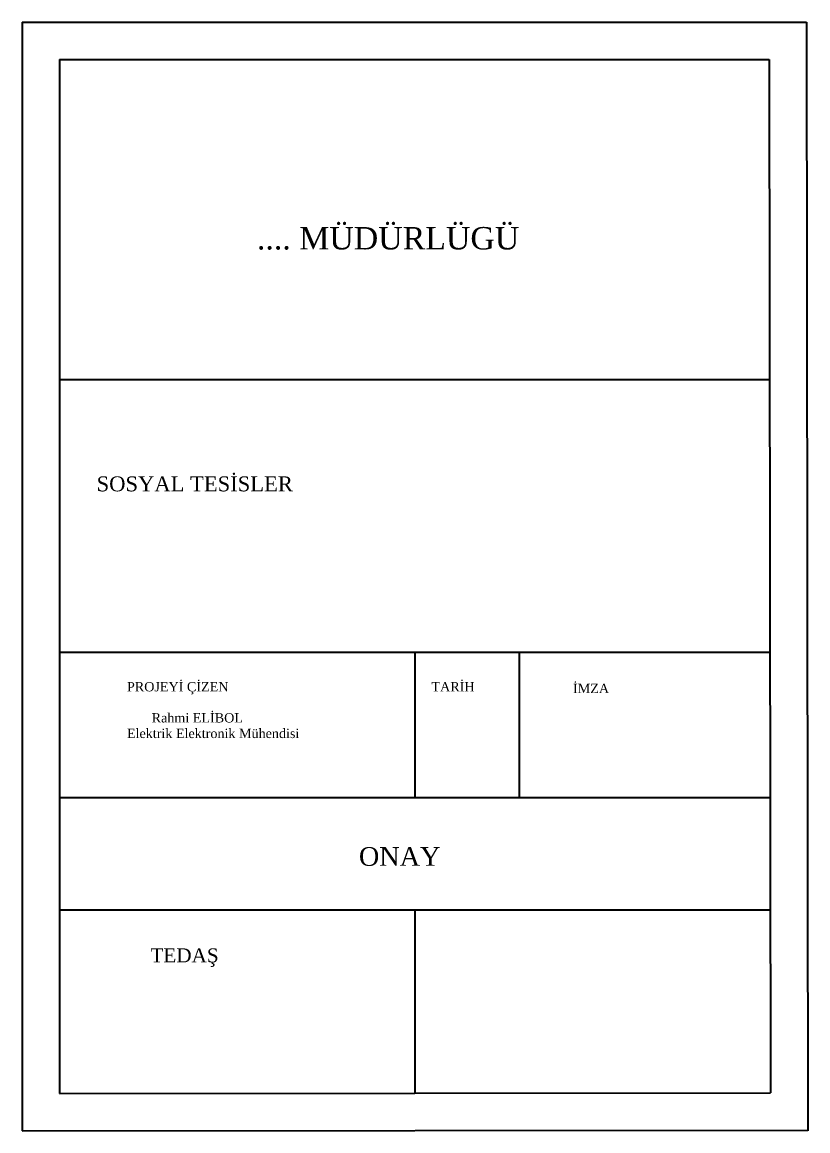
# Model space of a CAD drawing. Extents: x 17098 to 26368, y -5184 to -2184.
# Drawn here: x 26157.5 to 26367.8, y -3988.2 to -3691.2 of the extents above; entities that cross this region are included whole.
import ezdxf

# ---------------------------------------------------------------- set-up
doc = ezdxf.new("R2010")
doc.units = 0
doc.header["$MEASUREMENT"] = 0
doc.layers.get('0').update_dxf_attribs({"linetype": 'CONTINUOUS'})
doc.styles.get("Standard").update_dxf_attribs({"font": 'times.ttf'})

msp = doc.modelspace()

# ---------------------------------------------------------------- linework, layer by layer
for p, q in [((26157.48, -3691.2), (26157.48, -3988.2)), ((26157.48, -3691.2), (26367.48, -3691.2)), ((26367.48, -3691.2), (26367.79, -3988.2)), ((26167.48, -3701.2), (26167.48, -3978.19)), ((26167.48, -3701.2), (26357.49, -3701.2)), ((26357.49, -3701.2), (26357.78, -3977.99)), ((26167.48, -3786.96), (26357.6, -3786.96)), ((26167.48, -3859.95), (26357.7, -3859.95)), ((26262.58, -3859.95), (26262.58, -3898.88)), ((26290.53, -3859.95), (26290.53, -3898.88)), ((26167.48, -3898.88), (26357.69, -3898.88)), ((26167.48, -3928.95), (26357.73, -3928.95)), ((26262.58, -3928.95), (26262.58, -3978.09)), ((26167.48, -3978.19), (26357.78, -3977.99)), ((26157.48, -3988.2), (26367.79, -3987.98))]:
    msp.add_line(p, q)

# ---------------------------------------------------------------- texts
at = {"attachment_point": 1}
for s, insert, char_height, width in [('.... MÜDÜRLÜGÜ', (26220.32, -3746.08), 6, 632.8975), ('{\\H0.6667x;SOSYAL TESİSLER}', (26177.41, -3812.88), 6, 733.1358), ('{\\fTimes New Roman|b0|i0|c162|p18;\\H0.6667x;PROJEYİ ÇİZEN\\P\\P       Rahmi ELİBOL\\PElektrik Elektronik Mühendisi}', (26185.53, -3867.97), 3.75, 458.2099), ('{\\H0.6667x;TARİH}', (26267.04, -3867.97), 3.75, 458.2099), ('{\\fTimes New Roman|b0|i0|c162|p18;\\H0.6667x;İMZA}', (26304.95, -3868.43), 3.75, 458.2099), ('{\\fTimes New Roman|b0|i0|c162|p18;\\H0.6667x;ONAY}', (26247.63, -3912.2), 7.5, 916.4197), ('{\\fTimes New Roman|b0|i0|c162|p18;\\H0.6667x;TEDAŞ}', (26191.82, -3939.32), 5.625, 687.3148)]:
    msp.add_mtext(s, dxfattribs=dict(at, insert=insert, char_height=char_height, width=width))

doc.saveas('drawing.dxf')
